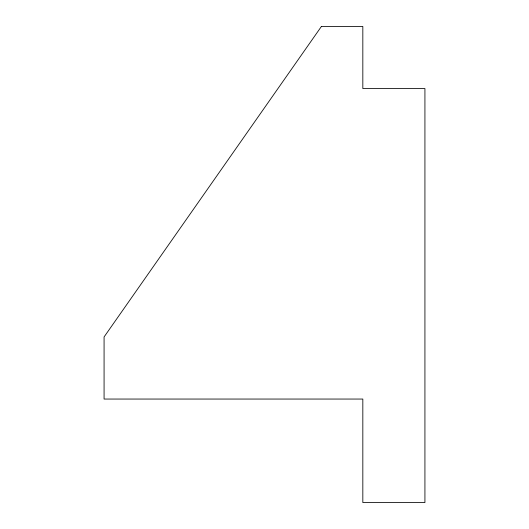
<?xml version="1.0" encoding="UTF-8"?>
<svg xmlns="http://www.w3.org/2000/svg" width="529" height="529" viewBox="0 0 529 529"><rect width="100%" height="100%" fill="white"/><g stroke="black" fill="none" stroke-linecap="round" stroke-linejoin="round"><path stroke-width="0.79" d="M321.427 26.45L104.074 336.953L104.074 399.051L362.828 399.051L362.828 502.55L424.926 502.55L424.926 88.548L362.828 88.548L362.828 26.45L321.427 26.45"/></g></svg>
